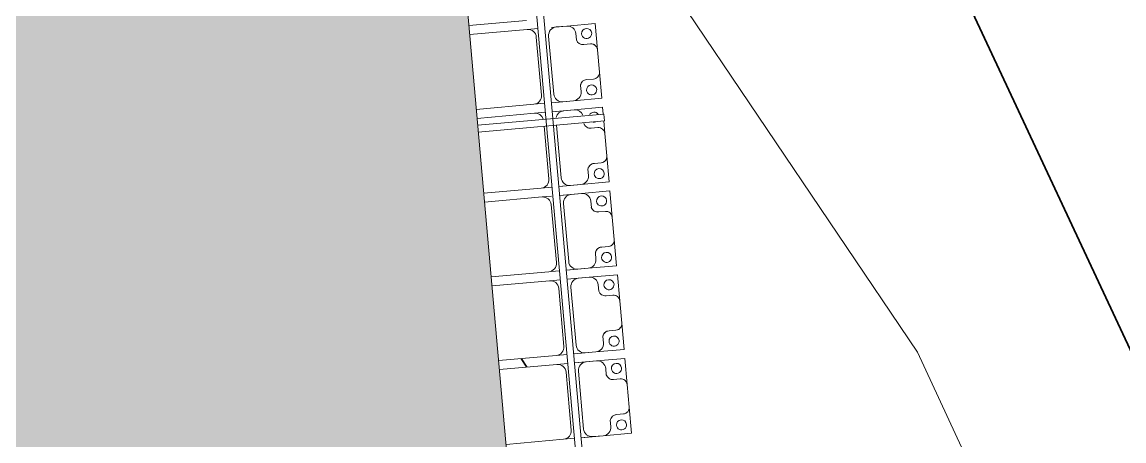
# Model space of a CAD drawing. Header units: millimetres. Extents: x -861324 to 439029, y -308065 to 694685.
# Drawn here: x -21527 to -14977, y 139594 to 142086 of the extents above; entities that cross this region are included whole.
import ezdxf

# ---------------------------------------------------------------- set-up
doc = ezdxf.new("R2010")
doc.units = ezdxf.units.MM
for name, color, linetype, lineweight in [('A-DETL-GENF', 92, 'Continuous', 9), ('A-DETL-THIN', 151, 'Continuous', 9), ('A-GENM', 13, 'Continuous', 9), ('C-TOPO-MAJR', 7, 'Continuous', 35), ('C-TOPO-MINR', 7, 'Continuous', 9), ('S-BEAM', 12, 'Continuous', 9)]:
    doc.layers.add(name, color=color, linetype=linetype, lineweight=lineweight)

# ---------------------------------------------------------------- blocks, each defined once
blk = doc.blocks.new('Dầm C52 - Dầm C52-21055-BỐ TRÍ BÈ PIN HỒ BẢN MÒNG')
at = {"layer": 'S-BEAM', "color": 7}
for p, q in [((-63556.2, 20), (63556.2, 20)), ((63556.2, -20), (-63556.2, -20))]:
    blk.add_line(p, q, dxfattribs=at)
blk = doc.blocks.new('Dầm C52 - Hộp 40x60-15957-BỐ TRÍ BÈ PIN HỒ BẢN MÒNG')
at = {"layer": 'S-BEAM', "color": 7}
for p, q in [((36407.8, 20), (37160, 20)), ((37160, 20), (37160, -20)), ((37160, -20), (36407.8, -20))]:
    blk.add_line(p, q, dxfattribs=at)
blk = doc.blocks.new('Dai phaodi lai - DẢI PHAO ĐI LẠI-21666-BỐ TRÍ BÈ PIN HỒ BẢN MÒNG')
at = {"layer": 'A-GENM', "color": 9}
for p, q in [((27776.8, 748.4), (27933.1, 748.4)), ((27776.8, 579.3), (27776.8, 748.4)), ((27776.8, 748.4), (27776.8, 579.3)), ((27933.1, 748.4), (27776.8, 748.4)), ((28066.9, 748.4), (28223.2, 748.4)), ((28223.2, 748.4), (28066.9, 748.4)), ((28223.2, 748.4), (28223.2, 579.3)), ((28223.2, 579.3), (28223.2, 748.4)), ((28276.8, 748.4), (28318.3, 748.4)), ((28276.8, 579.3), (28276.8, 748.4)), ((28276.8, 748.4), (28276.8, 579.3)), ((28318.3, 748.4), (28276.8, 748.4)), ((28358.3, 748.4), (28433.1, 748.4)), ((28433.1, 748.4), (28358.3, 748.4)), ((28566.9, 748.4), (28723.2, 748.4)), ((28723.2, 748.4), (28566.9, 748.4)), ((28723.2, 748.4), (28723.2, 579.3)), ((28723.2, 579.3), (28723.2, 748.4)), ((28776.8, 748.4), (28933.1, 748.4)), ((28776.8, 579.3), (28776.8, 748.4)), ((28776.8, 748.4), (28776.8, 579.3)), ((28933.1, 748.4), (28776.8, 748.4)), ((29066.9, 748.4), (29223.2, 748.4)), ((29223.2, 748.4), (29066.9, 748.4)), ((29223.2, 748.4), (29223.2, 579.3)), ((29223.2, 579.3), (29223.2, 748.4)), ((29276.8, 748.4), (29433.1, 748.4)), ((29276.8, 579.3), (29276.8, 748.4)), ((29276.8, 748.4), (29276.8, 579.3)), ((29433.1, 748.4), (29276.8, 748.4)), ((29566.9, 748.4), (29723.2, 748.4)), ((29723.2, 748.4), (29566.9, 748.4)), ((29723.2, 748.4), (29723.2, 579.3)), ((29723.2, 579.3), (29723.2, 748.4)), ((29776.8, 748.4), (29933.1, 748.4)), ((29776.8, 579.3), (29776.8, 748.4)), ((29776.8, 748.4), (29776.8, 579.3)), ((29933.1, 748.4), (29776.8, 748.4)), ((30066.9, 748.4), (30223.2, 748.4)), ((30223.2, 748.4), (30066.9, 748.4)), ((30223.2, 748.4), (30223.2, 579.3)), ((30223.2, 579.3), (30223.2, 748.4)), ((27895.1, 670.7), (27895.1, 710.4)), ((27895.1, 710.4), (27895.1, 670.7)), ((27895.1, 670.7), (27895.1, 710.4)), ((28395.1, 670.7), (28395.1, 710.4)), ((28395.1, 710.4), (28395.1, 670.7)), ((28395.1, 670.7), (28395.1, 710.4)), ((28895.1, 670.7), (28895.1, 710.4)), ((28895.1, 710.4), (28895.1, 670.7)), ((28895.1, 670.7), (28895.1, 710.4)), ((29395.1, 670.7), (29395.1, 710.4)), ((29395.1, 710.4), (29395.1, 670.7)), ((29395.1, 670.7), (29395.1, 710.4)), ((29895.1, 670.7), (29895.1, 710.4)), ((29895.1, 710.4), (29895.1, 670.7)), ((29895.1, 670.7), (29895.1, 710.4)), ((27826.8, 629.3), (27864.3, 629.3)), ((27864.3, 629.3), (27826.8, 629.3)), ((27826.8, 629.3), (27864.3, 629.3)), ((28135.7, 629.3), (28173.2, 629.3)), ((28173.2, 629.3), (28135.7, 629.3)), ((28135.7, 629.3), (28173.2, 629.3)), ((28635.7, 629.3), (28673.2, 629.3)), ((28673.2, 629.3), (28635.7, 629.3)), ((28635.7, 629.3), (28673.2, 629.3)), ((28826.8, 629.3), (28864.3, 629.3)), ((28864.3, 629.3), (28826.8, 629.3)), ((28826.8, 629.3), (28864.3, 629.3)), ((29135.7, 629.3), (29173.2, 629.3)), ((29173.2, 629.3), (29135.7, 629.3)), ((29135.7, 629.3), (29173.2, 629.3)), ((29326.8, 629.3), (29364.3, 629.3)), ((29364.3, 629.3), (29326.8, 629.3)), ((29326.8, 629.3), (29364.3, 629.3)), ((29635.7, 629.3), (29673.2, 629.3)), ((29673.2, 629.3), (29635.7, 629.3)), ((29635.7, 629.3), (29673.2, 629.3)), ((29826.8, 629.3), (29864.3, 629.3)), ((29864.3, 629.3), (29826.8, 629.3)), ((29826.8, 629.3), (29864.3, 629.3)), ((30135.7, 629.3), (30173.2, 629.3)), ((30173.2, 629.3), (30135.7, 629.3)), ((30135.7, 629.3), (30173.2, 629.3)), ((27776.8, 487.4), (27776.8, 579.3)), ((28223.2, 579.3), (28223.2, 447.9)), ((28276.8, 447.9), (28276.8, 579.3)), ((28723.2, 579.3), (28723.2, 447.9)), ((28776.8, 447.9), (28776.8, 579.3)), ((29223.2, 579.3), (29223.2, 447.9)), ((29276.8, 447.9), (29276.8, 579.3)), ((29723.2, 579.3), (29723.2, 447.9)), ((29776.8, 447.9), (29776.8, 579.3)), ((30223.2, 579.3), (30223.2, 447.9)), ((27776.8, 343.3), (27776.8, 407.9)), ((28223.2, 407.7), (28223.2, 343.3)), ((28276.8, 343.3), (28276.8, 407.9)), ((28723.2, 403.3), (28723.2, 343.3)), ((28776.8, 343.3), (28776.8, 398.6)), ((29223.2, 407.9), (29223.2, 358.9)), ((29276.8, 343.3), (29276.8, 407.9)), ((29723.2, 407.9), (29723.2, 343.3)), ((29776.8, 343.3), (29776.8, 407.9)), ((30223.2, 407.9), (30223.2, 343.3))]:
    blk.add_line(p, q, dxfattribs=at)
at = {"layer": 'A-GENM', "color": 7}
for p, q in [((28066.9, 748.4), (27933.1, 748.4)), ((28566.9, 748.4), (28433.1, 748.4)), ((29066.9, 748.4), (28933.1, 748.4)), ((29566.9, 748.4), (29433.1, 748.4)), ((30066.9, 748.4), (29933.1, 748.4)), ((27895.1, 710.4), (27895.1, 670.7)), ((28104.9, 670.7), (28104.9, 710.4)), ((28395.1, 710.4), (28395.1, 670.7)), ((28604.9, 670.7), (28604.9, 710.4)), ((28895.1, 710.4), (28895.1, 670.7)), ((29104.9, 670.7), (29104.9, 710.4)), ((29395.1, 710.4), (29395.1, 670.7)), ((29604.9, 670.7), (29604.9, 710.4)), ((29895.1, 710.4), (29895.1, 670.7)), ((30104.9, 670.7), (30104.9, 710.4)), ((27864.3, 629.3), (27826.8, 629.3)), ((28173.2, 629.3), (28135.7, 629.3)), ((28673.2, 629.3), (28635.7, 629.3)), ((28864.3, 629.3), (28826.8, 629.3)), ((29173.2, 629.3), (29135.7, 629.3)), ((29364.3, 629.3), (29326.8, 629.3)), ((29673.2, 629.3), (29635.7, 629.3)), ((29864.3, 629.3), (29826.8, 629.3)), ((30173.2, 629.3), (30135.7, 629.3)), ((27776.8, 579.3), (27776.8, 516.7)), ((28223.2, 516.7), (28223.2, 579.3)), ((28276.8, 579.3), (28276.8, 516.7)), ((28723.2, 516.7), (28723.2, 579.3)), ((28776.8, 579.3), (28776.8, 516.7)), ((29223.2, 516.7), (29223.2, 579.3)), ((29276.8, 579.3), (29276.8, 516.7)), ((29723.2, 516.7), (29723.2, 579.3)), ((29776.8, 579.3), (29776.8, 516.7)), ((30223.2, 516.7), (30223.2, 579.3)), ((27826.8, 466.7), (28173.2, 466.7)), ((28223.2, 516.7), (28223.2, 447.9)), ((28276.8, 447.9), (28276.8, 516.7)), ((28358.3, 466.7), (28673.2, 466.7)), ((28723.2, 516.7), (28723.2, 447.9)), ((28776.8, 447.9), (28776.8, 516.7)), ((28826.8, 466.7), (29173.2, 466.7)), ((29223.2, 516.7), (29223.2, 447.9)), ((29276.8, 447.9), (29276.8, 516.7)), ((29326.8, 466.7), (29673.2, 466.7)), ((29723.2, 516.7), (29723.2, 447.9)), ((29776.8, 447.9), (29776.8, 516.7)), ((29826.8, 466.7), (30173.2, 466.7)), ((30223.2, 516.7), (30223.2, 447.9)), ((27776.8, 343.3), (27776.8, 407.9)), ((28173.2, 393.3), (27826.8, 393.3)), ((28223.2, 407.7), (28223.2, 343.3)), ((28276.8, 343.3), (28276.8, 407.9)), ((28673.2, 393.3), (28358.3, 393.3)), ((28723.2, 403.3), (28723.2, 343.3)), ((28776.8, 343.3), (28776.8, 398.6)), ((29173.2, 393.3), (28826.8, 393.3)), ((29223.2, 407.9), (29223.2, 358.9)), ((29276.8, 343.3), (29276.8, 407.9)), ((29673.2, 393.3), (29326.8, 393.3)), ((29723.2, 407.9), (29723.2, 343.3)), ((29776.8, 343.3), (29776.8, 407.9)), ((30173.2, 393.3), (29826.8, 393.3)), ((30223.2, 407.9), (30223.2, 343.3)), ((27723.2, 0), (27723.2, 343.3)), ((27776.8, 343.3), (27776.8, 0)), ((28223.2, 0), (28223.2, 343.3)), ((28276.8, 343.3), (28276.8, 0)), ((28723.2, 0), (28723.2, 343.3)), ((28776.8, 343.3), (28776.8, 0)), ((29223.2, 0), (29223.2, 343.3)), ((29276.8, 343.3), (29276.8, 0)), ((29723.2, 0), (29723.2, 343.3)), ((29776.8, 343.3), (29776.8, 0)), ((30223.2, 0), (30223.2, 343.3))]:
    blk.add_line(p, q, dxfattribs=at)
at = {"layer": 'A-GENM', "color": 9}
for centre, radius, start, end in [((27831.6, 693.3), 30, 90, 270), ((27831.6, 693.3), 30, 90, 270), ((27831.6, 693.3), 30, 270, 90), ((27831.6, 693.3), 30, 270, 90), ((27933.1, 710.4), 38, 135, 180), ((27933.1, 710.4), 38, 135, 180), ((27933.1, 710.4), 38, 135, 180), ((28066.9, 710.4), 38, 15, 45), ((28066.9, 710.4), 38, 15, 45), ((28066.9, 710.4), 38, 15, 45), ((28168.4, 693.3), 30, 90, 270), ((28168.4, 693.3), 30, 90, 270), ((28168.4, 693.3), 30, 270, 90), ((28168.4, 693.3), 30, 270, 90), ((28433.1, 710.4), 38, 135, 180), ((28433.1, 710.4), 38, 135, 180), ((28433.1, 710.4), 38, 135, 180), ((28566.9, 710.4), 38, 15, 45), ((28566.9, 710.4), 38, 15, 45), ((28566.9, 710.4), 38, 15, 45), ((28668.4, 693.3), 30, 90, 270), ((28668.4, 693.3), 30, 90, 270), ((28668.4, 693.3), 30, 270, 90), ((28668.4, 693.3), 30, 270, 90), ((28831.6, 693.3), 30, 90, 270), ((28831.6, 693.3), 30, 90, 270), ((28831.6, 693.3), 30, 270, 90), ((28831.6, 693.3), 30, 270, 90), ((28933.1, 710.4), 38, 135, 180), ((28933.1, 710.4), 38, 135, 180), ((28933.1, 710.4), 38, 135, 180), ((29066.9, 710.4), 38, 15, 45), ((29066.9, 710.4), 38, 15, 45), ((29066.9, 710.4), 38, 15, 45), ((29168.4, 693.3), 30, 90, 270), ((29168.4, 693.3), 30, 90, 270), ((29168.4, 693.3), 30, 270, 90), ((29168.4, 693.3), 30, 270, 90), ((29331.6, 693.3), 30, 90, 270), ((29331.6, 693.3), 30, 90, 270), ((29331.6, 693.3), 30, 270, 90), ((29331.6, 693.3), 30, 270, 90), ((29433.1, 710.4), 38, 135, 180), ((29433.1, 710.4), 38, 135, 180), ((29433.1, 710.4), 38, 135, 180), ((29566.9, 710.4), 38, 15, 45), ((29566.9, 710.4), 38, 15, 45), ((29566.9, 710.4), 38, 15, 45), ((29668.4, 693.3), 30, 90, 270), ((29668.4, 693.3), 30, 90, 270), ((29668.4, 693.3), 30, 270, 90), ((29668.4, 693.3), 30, 270, 90), ((29831.6, 693.3), 30, 90, 270), ((29831.6, 693.3), 30, 90, 270), ((29831.6, 693.3), 30, 270, 90), ((29831.6, 693.3), 30, 270, 90), ((29933.1, 710.4), 38, 135, 180), ((29933.1, 710.4), 38, 135, 180), ((29933.1, 710.4), 38, 135, 180), ((30066.9, 710.4), 38, 15, 45), ((30066.9, 710.4), 38, 15, 45), ((30066.9, 710.4), 38, 15, 45), ((30168.4, 693.3), 30, 90, 270), ((30168.4, 693.3), 30, 90, 270), ((30168.4, 693.3), 30, 270, 90), ((30168.4, 693.3), 30, 270, 90), ((27855.2, 668.2), 40, 323.34831, 3.50807), ((27855.2, 668.2), 40, 323.34831, 3.50807), ((27855.2, 668.2), 40, 323.34831, 3.50807), ((28144.8, 668.2), 40, 176.49193, 230.03828), ((28144.8, 668.2), 40, 176.49193, 230.03828), ((28144.8, 668.2), 40, 176.49193, 230.03828), ((28331.6, 693.3), 30, 120, 240), ((28331.6, 693.3), 30, 120, 240), ((28331.6, 693.3), 30, 330, 30), ((28331.6, 693.3), 30, 330, 30), ((28355.2, 668.2), 40, 323.34831, 3.50807), ((28355.2, 668.2), 40, 323.34831, 3.50807), ((28355.2, 668.2), 40, 323.34831, 3.50807), ((28644.8, 668.2), 40, 176.49193, 230.03828), ((28644.8, 668.2), 40, 176.49193, 230.03828), ((28644.8, 668.2), 40, 176.49193, 230.03828), ((28855.2, 668.2), 40, 323.34831, 3.50807), ((28855.2, 668.2), 40, 323.34831, 3.50807), ((28855.2, 668.2), 40, 323.34831, 3.50807), ((29144.8, 668.2), 40, 176.49193, 230.03828), ((29144.8, 668.2), 40, 176.49193, 230.03828), ((29144.8, 668.2), 40, 176.49193, 230.03828), ((29355.2, 668.2), 40, 323.34831, 3.50807), ((29355.2, 668.2), 40, 323.34831, 3.50807), ((29355.2, 668.2), 40, 323.34831, 3.50807), ((29644.8, 668.2), 40, 176.49193, 230.03828), ((29644.8, 668.2), 40, 176.49193, 230.03828), ((29644.8, 668.2), 40, 176.49193, 230.03828), ((29855.2, 668.2), 40, 323.34831, 3.50807), ((29855.2, 668.2), 40, 323.34831, 3.50807), ((29855.2, 668.2), 40, 323.34831, 3.50807), ((30144.8, 668.2), 40, 176.49193, 230.03828), ((30144.8, 668.2), 40, 176.49193, 230.03828), ((30144.8, 668.2), 40, 176.49193, 230.03828), ((27826.8, 579.3), 50, 90, 180), ((27826.8, 579.3), 50, 90, 180), ((27826.8, 579.3), 50, 90, 180), ((27855.2, 668.2), 40, 283.18854, 296.57513), ((27855.2, 668.2), 40, 283.18854, 296.57513), ((27855.2, 668.2), 40, 283.18854, 296.57513), ((28144.8, 668.2), 40, 243.42487, 256.81146), ((28144.8, 668.2), 40, 243.42487, 256.81146), ((28144.8, 668.2), 40, 243.42487, 256.81146), ((28173.2, 579.3), 50, 0, 90), ((28173.2, 579.3), 50, 0, 90), ((28173.2, 579.3), 50, 0, 90), ((28326.8, 579.3), 50, 105, 180), ((28326.8, 579.3), 50, 105, 180), ((28326.8, 579.3), 50, 105, 180), ((28355.2, 668.2), 40, 283.18854, 296.57513), ((28355.2, 668.2), 40, 283.18854, 296.57513), ((28355.2, 668.2), 40, 283.18854, 296.57513), ((28644.8, 668.2), 40, 243.42487, 256.81146), ((28644.8, 668.2), 40, 243.42487, 256.81146), ((28644.8, 668.2), 40, 243.42487, 256.81146), ((28673.2, 579.3), 50, 0, 90), ((28673.2, 579.3), 50, 0, 90), ((28673.2, 579.3), 50, 0, 90), ((28826.8, 579.3), 50, 90, 180), ((28826.8, 579.3), 50, 90, 180), ((28826.8, 579.3), 50, 90, 180), ((28855.2, 668.2), 40, 283.18854, 296.57513), ((28855.2, 668.2), 40, 283.18854, 296.57513), ((28855.2, 668.2), 40, 283.18854, 296.57513), ((29144.8, 668.2), 40, 243.42487, 256.81146), ((29144.8, 668.2), 40, 243.42487, 256.81146), ((29144.8, 668.2), 40, 243.42487, 256.81146), ((29173.2, 579.3), 50, 0, 90), ((29173.2, 579.3), 50, 0, 90), ((29173.2, 579.3), 50, 0, 90), ((29326.8, 579.3), 50, 90, 180), ((29326.8, 579.3), 50, 90, 180), ((29326.8, 579.3), 50, 90, 180), ((29355.2, 668.2), 40, 283.18854, 296.57513), ((29355.2, 668.2), 40, 283.18854, 296.57513), ((29355.2, 668.2), 40, 283.18854, 296.57513), ((29644.8, 668.2), 40, 243.42487, 256.81146), ((29644.8, 668.2), 40, 243.42487, 256.81146), ((29644.8, 668.2), 40, 243.42487, 256.81146), ((29673.2, 579.3), 50, 0, 90), ((29673.2, 579.3), 50, 0, 90), ((29673.2, 579.3), 50, 0, 90), ((29826.8, 579.3), 50, 90, 180), ((29826.8, 579.3), 50, 90, 180), ((29826.8, 579.3), 50, 90, 180), ((29855.2, 668.2), 40, 283.18854, 296.57513), ((29855.2, 668.2), 40, 283.18854, 296.57513), ((29855.2, 668.2), 40, 283.18854, 296.57513), ((30144.8, 668.2), 40, 243.42487, 256.81146), ((30144.8, 668.2), 40, 243.42487, 256.81146), ((30144.8, 668.2), 40, 243.42487, 256.81146), ((30173.2, 579.3), 50, 0, 90), ((30173.2, 579.3), 50, 0, 90), ((30173.2, 579.3), 50, 0, 90)]:
    blk.add_arc(centre, radius, start, end, dxfattribs=at)
at = {"layer": 'A-GENM', "color": 7}
for centre, radius, start, end in [((27933.1, 710.4), 38, 90, 180), ((28066.9, 710.4), 38, 360, 90), ((28433.1, 710.4), 38, 90, 180), ((28566.9, 710.4), 38, 360, 90), ((28933.1, 710.4), 38, 90, 180), ((29066.9, 710.4), 38, 360, 90), ((29433.1, 710.4), 38, 90, 180), ((29566.9, 710.4), 38, 360, 90), ((29933.1, 710.4), 38, 90, 180), ((30066.9, 710.4), 38, 360, 90), ((27855.2, 668.2), 40, 283.18854, 3.50807), ((28144.8, 668.2), 40, 176.49193, 256.81146), ((28355.2, 668.2), 40, 283.18854, 3.50807), ((28644.8, 668.2), 40, 176.49193, 256.81146), ((28855.2, 668.2), 40, 283.18854, 3.50807), ((29144.8, 668.2), 40, 176.49193, 256.81146), ((29355.2, 668.2), 40, 283.18854, 3.50807), ((29644.8, 668.2), 40, 176.49193, 256.81146), ((29855.2, 668.2), 40, 283.18854, 3.50807), ((30144.8, 668.2), 40, 176.49193, 256.81146), ((27826.8, 579.3), 50, 90, 180), ((28173.2, 579.3), 50, 0, 90), ((28326.8, 579.3), 50, 105, 180), ((28673.2, 579.3), 50, 0, 90), ((28826.8, 579.3), 50, 90, 180), ((29173.2, 579.3), 50, 0, 90), ((29326.8, 579.3), 50, 90, 180), ((29673.2, 579.3), 50, 0, 90), ((29826.8, 579.3), 50, 90, 180), ((30173.2, 579.3), 50, 0, 90), ((27826.8, 516.7), 50, 180, 270), ((28173.2, 516.7), 50, 270, 0), ((28326.8, 516.7), 50, 180, 255), ((28673.2, 516.7), 50, 270, 0), ((28826.8, 516.7), 50, 180, 270), ((29173.2, 516.7), 50, 270, 0), ((29326.8, 516.7), 50, 180, 270), ((29673.2, 516.7), 50, 270, 0), ((29826.8, 516.7), 50, 180, 270), ((30173.2, 516.7), 50, 270, 0), ((27826.8, 343.3), 50, 90, 180), ((28173.2, 343.3), 50, 360, 90), ((28673.2, 343.3), 50, 360, 90), ((28826.8, 343.3), 50, 90, 180), ((29173.2, 343.3), 50, 360, 90), ((29326.8, 343.3), 50, 90, 180), ((29673.2, 343.3), 50, 360, 90), ((29826.8, 343.3), 50, 90, 180), ((30173.2, 343.3), 50, 360, 90), ((28326.8, 343.3), 50, 105, 180)]:
    blk.add_arc(centre, radius, start, end, dxfattribs=at)
blk = doc.blocks.new('HOBANMONG_BEPIN 4_rvt-1-BỐ TRÍ BÈ PIN HỒ BẢN MÒNG')
at = {"layer": 'A-GENM', "lineweight": 9, "rotation": 275.0793457303301}
blk.add_blockref('Dai phaodi lai - DẢI PHAO ĐI LẠI-21666-BỐ TRÍ BÈ PIN HỒ BẢN MÒNG', (-21325.2, 169678.9), dxfattribs=at)
at = {"layer": 'S-BEAM', "lineweight": 9}
for name, p, rotation in [('Dầm C52 - Dầm C52-21055-BỐ TRÍ BÈ PIN HỒ BẢN MÒNG', (-15335.1, 107119.4), 95.07934573032993), ('Dầm C52 - Hộp 40x60-15957-BỐ TRÍ BÈ PIN HỒ BẢN MÒNG', (-55081.2, 138228.5), 5.079345730330104)]:
    blk.add_blockref(name, p, dxfattribs=dict(at, rotation=rotation))

msp = doc.modelspace()

# ---------------------------------------------------------------- hatches: boundary and pattern name
at = {"layer": 'A-DETL-GENF'}
msp.add_hatch(color=8, dxfattribs=at).paths.add_polyline_path([(-77890.4, -10053.4), (-40370, -6718.4), (-44619.7, 41093.2), (-10168.2, 44155.4), (-21323.6, 169660.6), (-93295.6, 163263.5), (-77965.4, -9210.3)])

# ---------------------------------------------------------------- linework, layer by layer
at = {"layer": 'A-DETL-THIN'}
msp.add_line((-10168.2, 44155.4), (-21323.6, 169660.6), dxfattribs=at)
at = {"layer": 'C-TOPO-MAJR'}
for p, q in [((-13556.6, 137171.7), (-17432.9, 145478.1)), ((-18525.5, 140033.6), (-18559.7, 140084.3))]:
    msp.add_line(p, q, dxfattribs=at)
at = {"layer": 'C-TOPO-MINR'}
for p, q in [((-16205, 140121.9), (-18339.7, 143291)), ((-14266.8, 135968.7), (-16205, 140121.9))]:
    msp.add_line(p, q, dxfattribs=at)

# ---------------------------------------------------------------- block references
at = {"lineweight": 5}
msp.add_blockref('HOBANMONG_BEPIN 4_rvt-1-BỐ TRÍ BÈ PIN HỒ BẢN MÒNG', (0, 0), dxfattribs=at)

doc.saveas('drawing.dxf')
